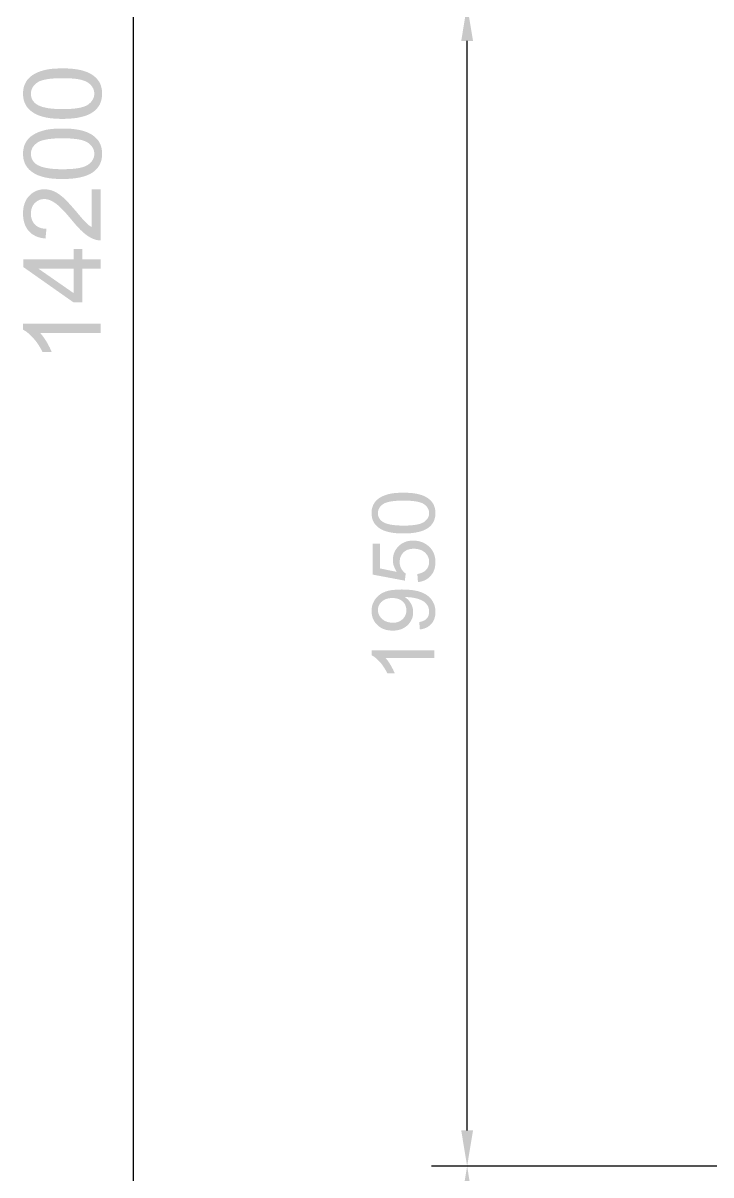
# Model space of a CAD drawing. Header units: millimetres. Extents: x -1336 to 24201, y -1370 to 16142.
# Drawn here: x -1336 to -181, y 5485 to 7420 of the extents above; entities that cross this region are included whole.
import ezdxf

# ---------------------------------------------------------------- set-up
doc = ezdxf.new("R2010")
doc.units = ezdxf.units.MM
doc.layers.add('A-DIMS-MM', color=7, linetype='Continuous', lineweight=13)

msp = doc.modelspace()

# ---------------------------------------------------------------- hatches: boundary and pattern name
at = {"layer": 'A-DIMS-MM'}
h = msp.add_hatch(color=7, dxfattribs=at)
h.paths.add_polyline_path([(-1205, 6915.2), (-1205, 6899.2), (-1306.7, 6899.2), (-1305.3, 6897.7), (-1304, 6896.1), (-1302.6, 6894.4), (-1301.2, 6892.5), (-1299.8, 6890.6), (-1298.5, 6888.5), (-1297.1, 6886.4), (-1295.7, 6884.1), (-1294.4, 6881.8), (-1293.1, 6879.5), (-1292, 6877.3), (-1290.9, 6875.2), (-1289.9, 6873.1), (-1289, 6871.1), (-1288.2, 6869.2), (-1287.5, 6867.3), (-1302.9, 6867.3), (-1304.5, 6870.6), (-1306.2, 6873.8), (-1308, 6876.8), (-1309.9, 6879.8), (-1311.8, 6882.7), (-1313.8, 6885.5), (-1316, 6888.1), (-1318.2, 6890.7), (-1319.3, 6891.9), (-1320.4, 6893.1), (-1321.5, 6894.2), (-1322.6, 6895.3), (-1323.7, 6896.4), (-1324.8, 6897.4), (-1325.9, 6898.3), (-1327, 6899.2), (-1328.1, 6900.1), (-1329.1, 6900.9), (-1330.2, 6901.7), (-1331.3, 6902.4), (-1332.4, 6903.1), (-1333.4, 6903.7), (-1334.5, 6904.3), (-1335.5, 6904.9), (-1335.5, 6915.2), (-1205, 6915.2)])
h.paths.add_polyline_path([(-1205, 7007.2), (-1236.1, 7007.2), (-1236.1, 6950.8), (-1250.8, 6950.8), (-1335, 7010.1), (-1335, 7023.2), (-1250.8, 7023.2), (-1250.8, 7040.7), (-1236.1, 7040.7), (-1236.1, 7023.2), (-1205, 7023.2), (-1205, 7007.2)])
h.paths.add_polyline_path([(-1250.8, 7007.2), (-1309.4, 7007.2), (-1250.8, 6966.5), (-1250.8, 7007.2)])
h.paths.add_polyline_path([(-1220.3, 7140.9), (-1205, 7140.9), (-1205, 7055), (-1206.4, 7055), (-1207.9, 7055), (-1209.3, 7055.2), (-1210.7, 7055.4), (-1212, 7055.6), (-1213.4, 7056), (-1214.7, 7056.4), (-1216.1, 7056.9), (-1218.3, 7057.7), (-1220.5, 7058.7), (-1222.6, 7059.9), (-1224.8, 7061.1), (-1227, 7062.5), (-1229.1, 7064), (-1231.2, 7065.6), (-1233.4, 7067.4), (-1234.5, 7068.3), (-1235.5, 7069.3), (-1236.7, 7070.3), (-1237.8, 7071.4), (-1239, 7072.5), (-1240.1, 7073.7), (-1241.3, 7074.9), (-1242.6, 7076.2), (-1243.8, 7077.5), (-1245.1, 7078.9), (-1246.3, 7080.3), (-1247.6, 7081.8), (-1249, 7083.4), (-1250.3, 7084.9), (-1251.7, 7086.6), (-1253.1, 7088.3), (-1255.2, 7090.8), (-1257.3, 7093.3), (-1259.3, 7095.7), (-1261.3, 7098), (-1263.2, 7100.2), (-1265.1, 7102.2), (-1266.9, 7104.2), (-1268.6, 7106), (-1270.3, 7107.7), (-1272, 7109.4), (-1273.5, 7110.9), (-1275.1, 7112.3), (-1276.5, 7113.6), (-1277.9, 7114.8), (-1279.3, 7115.9), (-1280.6, 7116.9), (-1281.9, 7117.8), (-1283.1, 7118.6), (-1284.4, 7119.4), (-1285.6, 7120.2), (-1286.8, 7120.8), (-1288.1, 7121.4), (-1289.3, 7122), (-1290.5, 7122.5), (-1291.7, 7122.9), (-1292.9, 7123.3), (-1294, 7123.6), (-1295.2, 7123.9), (-1296.4, 7124.1), (-1297.5, 7124.2), (-1298.7, 7124.3), (-1299.8, 7124.3), (-1301, 7124.3), (-1302.1, 7124.2), (-1303.2, 7124.1), (-1304.4, 7123.9), (-1305.4, 7123.7), (-1306.5, 7123.4), (-1307.5, 7123), (-1308.5, 7122.6), (-1309.5, 7122.2), (-1310.5, 7121.7), (-1311.4, 7121.1), (-1312.4, 7120.5), (-1313.3, 7119.9), (-1314.1, 7119.1), (-1315, 7118.4), (-1315.8, 7117.6), (-1316.6, 7116.7), (-1317.3, 7115.8), (-1318, 7114.9), (-1318.7, 7113.9), (-1319.2, 7112.9), (-1319.8, 7111.9), (-1320.3, 7110.8), (-1320.7, 7109.7), (-1321.1, 7108.6), (-1321.4, 7107.5), (-1321.7, 7106.3), (-1321.9, 7105.1), (-1322.1, 7103.8), (-1322.2, 7102.5), (-1322.3, 7101.2), (-1322.3, 7099.9), (-1322.3, 7098.4), (-1322.2, 7097.1), (-1322.1, 7095.7), (-1321.9, 7094.4), (-1321.6, 7093.1), (-1321.3, 7091.9), (-1321, 7090.7), (-1320.6, 7089.5), (-1320.1, 7088.4), (-1319.6, 7087.3), (-1319, 7086.2), (-1318.4, 7085.2), (-1317.8, 7084.2), (-1317, 7083.2), (-1316.2, 7082.3), (-1315.4, 7081.4), (-1314.5, 7080.6), (-1313.6, 7079.8), (-1312.6, 7079.1), (-1311.6, 7078.4), (-1310.6, 7077.8), (-1309.5, 7077.2), (-1308.3, 7076.7), (-1307.2, 7076.2), (-1305.9, 7075.8), (-1304.7, 7075.4), (-1303.4, 7075.1), (-1302, 7074.9), (-1300.7, 7074.7), (-1299.2, 7074.5), (-1297.8, 7074.5), (-1296.2, 7074.4), (-1297.9, 7058), (-1300.2, 7058.3), (-1302.4, 7058.6), (-1304.5, 7059), (-1306.6, 7059.4), (-1308.6, 7060), (-1310.5, 7060.6), (-1312.3, 7061.3), (-1314.1, 7062), (-1315.8, 7062.9), (-1317.5, 7063.8), (-1319, 7064.7), (-1320.6, 7065.8), (-1322, 7066.9), (-1323.4, 7068.1), (-1324.7, 7069.4), (-1325.9, 7070.7), (-1327.1, 7072.1), (-1328.2, 7073.6), (-1329.2, 7075.1), (-1330.1, 7076.7), (-1331, 7078.3), (-1331.8, 7080), (-1332.5, 7081.8), (-1333.1, 7083.6), (-1333.7, 7085.4), (-1334.2, 7087.4), (-1334.6, 7089.4), (-1334.9, 7091.4), (-1335.2, 7093.5), (-1335.4, 7095.7), (-1335.5, 7097.9), (-1335.5, 7100.2), (-1335.5, 7102.5), (-1335.4, 7104.8), (-1335.2, 7107), (-1334.9, 7109.1), (-1334.5, 7111.2), (-1334.1, 7113.2), (-1333.5, 7115.1), (-1332.9, 7117), (-1332.2, 7118.8), (-1331.5, 7120.6), (-1330.6, 7122.3), (-1329.7, 7123.9), (-1328.7, 7125.5), (-1327.6, 7127), (-1326.4, 7128.4), (-1325.2, 7129.8), (-1323.8, 7131.2), (-1322.5, 7132.4), (-1321.1, 7133.5), (-1319.7, 7134.6), (-1318.2, 7135.6), (-1316.7, 7136.5), (-1315.1, 7137.3), (-1313.5, 7138), (-1311.9, 7138.7), (-1310.2, 7139.2), (-1308.5, 7139.7), (-1306.8, 7140.1), (-1305, 7140.4), (-1303.2, 7140.6), (-1301.3, 7140.7), (-1299.4, 7140.7), (-1297.5, 7140.7), (-1295.6, 7140.5), (-1293.6, 7140.3), (-1291.7, 7139.9), (-1289.8, 7139.5), (-1287.9, 7139), (-1286, 7138.3), (-1284.1, 7137.6), (-1282.2, 7136.7), (-1280.3, 7135.7), (-1278.3, 7134.6), (-1276.4, 7133.3), (-1274.4, 7131.9), (-1272.3, 7130.4), (-1270.3, 7128.7), (-1268.2, 7127), (-1267.2, 7126), (-1266, 7125), (-1264.9, 7123.8), (-1263.7, 7122.6), (-1262.4, 7121.4), (-1261.1, 7120), (-1259.7, 7118.6), (-1258.3, 7117.1), (-1256.9, 7115.5), (-1255.4, 7113.9), (-1253.8, 7112.1), (-1252.2, 7110.3), (-1250.6, 7108.5), (-1248.9, 7106.5), (-1247.1, 7104.5), (-1245.3, 7102.3), (-1243.9, 7100.6), (-1242.5, 7098.9), (-1241.1, 7097.3), (-1239.8, 7095.8), (-1238.6, 7094.4), (-1237.4, 7093), (-1236.3, 7091.7), (-1235.2, 7090.6), (-1234.2, 7089.4), (-1233.3, 7088.4), (-1232.4, 7087.5), (-1231.6, 7086.6), (-1230.9, 7085.8), (-1230.2, 7085.1), (-1229.6, 7084.5), (-1229, 7083.9), (-1227.9, 7082.9), (-1226.8, 7082), (-1225.8, 7081), (-1224.7, 7080.2), (-1223.6, 7079.4), (-1222.5, 7078.6), (-1221.4, 7077.9), (-1220.3, 7077.2), (-1220.3, 7140.9)])
h.paths.add_polyline_path([(-1269.1, 7158), (-1272, 7158.1), (-1274.7, 7158.1), (-1277.4, 7158.2), (-1280.1, 7158.3), (-1282.6, 7158.5), (-1285.1, 7158.7), (-1287.6, 7158.9), (-1289.9, 7159.2), (-1292.2, 7159.5), (-1294.4, 7159.9), (-1296.6, 7160.3), (-1298.6, 7160.7), (-1300.6, 7161.2), (-1302.6, 7161.7), (-1304.4, 7162.2), (-1306.2, 7162.8), (-1308, 7163.4), (-1309.6, 7164), (-1311.3, 7164.7), (-1312.9, 7165.4), (-1314.4, 7166.2), (-1315.9, 7167), (-1317.3, 7167.8), (-1318.7, 7168.7), (-1320, 7169.6), (-1321.3, 7170.5), (-1322.5, 7171.5), (-1323.7, 7172.5), (-1324.8, 7173.5), (-1325.9, 7174.6), (-1326.9, 7175.7), (-1327.9, 7176.9), (-1328.8, 7178.1), (-1329.7, 7179.3), (-1330.5, 7180.6), (-1331.2, 7181.9), (-1331.9, 7183.2), (-1332.6, 7184.6), (-1333.1, 7186), (-1333.6, 7187.4), (-1334.1, 7188.9), (-1334.5, 7190.5), (-1334.8, 7192), (-1335.1, 7193.6), (-1335.3, 7195.3), (-1335.4, 7197), (-1335.5, 7198.7), (-1335.5, 7200.4), (-1335.5, 7203), (-1335.3, 7205.5), (-1334.9, 7207.9), (-1334.5, 7210.2), (-1333.9, 7212.5), (-1333.2, 7214.7), (-1332.3, 7216.8), (-1331.3, 7218.8), (-1330.2, 7220.7), (-1329, 7222.6), (-1327.6, 7224.3), (-1326.2, 7226), (-1324.6, 7227.6), (-1322.9, 7229.1), (-1321.1, 7230.5), (-1319.2, 7231.8), (-1317.1, 7233.1), (-1315, 7234.3), (-1312.7, 7235.4), (-1310.4, 7236.4), (-1307.9, 7237.4), (-1305.3, 7238.3), (-1302.6, 7239.1), (-1299.8, 7239.9), (-1298.4, 7240.2), (-1296.9, 7240.6), (-1295.3, 7240.9), (-1293.6, 7241.2), (-1291.9, 7241.4), (-1290.2, 7241.7), (-1288.4, 7241.9), (-1286.5, 7242.1), (-1284.5, 7242.3), (-1282.5, 7242.4), (-1280.4, 7242.5), (-1278.3, 7242.6), (-1276.1, 7242.7), (-1273.8, 7242.8), (-1271.5, 7242.8), (-1269.1, 7242.8), (-1266.3, 7242.8), (-1263.5, 7242.7), (-1260.8, 7242.6), (-1258.2, 7242.5), (-1255.7, 7242.4), (-1253.2, 7242.2), (-1250.8, 7241.9), (-1248.4, 7241.6), (-1246.2, 7241.3), (-1244, 7241), (-1241.8, 7240.6), (-1239.8, 7240.2), (-1237.8, 7239.7), (-1235.8, 7239.2), (-1234, 7238.7), (-1232.2, 7238.1), (-1230.4, 7237.5), (-1228.8, 7236.9), (-1227.1, 7236.2), (-1225.6, 7235.5), (-1224, 7234.7), (-1222.5, 7233.9), (-1221.1, 7233.1), (-1219.7, 7232.3), (-1218.4, 7231.4), (-1217.1, 7230.4), (-1215.9, 7229.5), (-1214.7, 7228.4), (-1213.6, 7227.4), (-1212.5, 7226.3), (-1211.4, 7225.2), (-1210.5, 7224.1), (-1209.5, 7222.9), (-1208.7, 7221.6), (-1207.8, 7220.4), (-1207.1, 7219.1), (-1206.4, 7217.7), (-1205.8, 7216.4), (-1205.2, 7214.9), (-1204.7, 7213.5), (-1204.3, 7212), (-1203.9, 7210.4), (-1203.5, 7208.9), (-1203.3, 7207.3), (-1203.1, 7205.6), (-1202.9, 7203.9), (-1202.8, 7202.2), (-1202.8, 7200.4), (-1202.8, 7198.1), (-1203, 7195.9), (-1203.3, 7193.7), (-1203.6, 7191.5), (-1204.1, 7189.5), (-1204.7, 7187.5), (-1205.4, 7185.5), (-1206.2, 7183.6), (-1207, 7181.8), (-1208, 7180.1), (-1209.2, 7178.4), (-1210.4, 7176.8), (-1211.7, 7175.2), (-1213.1, 7173.7), (-1214.6, 7172.3), (-1216.3, 7170.9), (-1217.3, 7170.1), (-1218.4, 7169.3), (-1219.5, 7168.6), (-1220.6, 7167.9), (-1221.8, 7167.2), (-1223.1, 7166.5), (-1224.3, 7165.9), (-1225.7, 7165.3), (-1227, 7164.7), (-1228.4, 7164.1), (-1229.8, 7163.6), (-1231.3, 7163.1), (-1232.8, 7162.6), (-1234.4, 7162.1), (-1236, 7161.7), (-1237.6, 7161.3), (-1239.3, 7160.9), (-1241, 7160.5), (-1242.7, 7160.2), (-1244.5, 7159.8), (-1246.3, 7159.6), (-1248.2, 7159.3), (-1250.1, 7159.1), (-1252.1, 7158.8), (-1254.1, 7158.7), (-1256.1, 7158.5), (-1258.2, 7158.4), (-1260.3, 7158.2), (-1262.4, 7158.2), (-1264.6, 7158.1), (-1266.8, 7158.1), (-1269.1, 7158)])
h.paths.add_polyline_path([(-1269.1, 7174.4), (-1267.1, 7174.5), (-1265.2, 7174.5), (-1263.3, 7174.5), (-1261.4, 7174.6), (-1259.6, 7174.6), (-1257.9, 7174.7), (-1256.1, 7174.8), (-1254.4, 7174.9), (-1252.8, 7175), (-1251.2, 7175.2), (-1249.6, 7175.3), (-1248.1, 7175.5), (-1246.6, 7175.7), (-1245.2, 7175.9), (-1243.8, 7176.1), (-1242.5, 7176.3), (-1241.1, 7176.6), (-1239.9, 7176.8), (-1238.6, 7177.1), (-1237.5, 7177.4), (-1236.3, 7177.7), (-1235.2, 7178), (-1234.2, 7178.3), (-1233.1, 7178.7), (-1232.2, 7179), (-1231.2, 7179.4), (-1230.3, 7179.8), (-1229.5, 7180.2), (-1228.7, 7180.6), (-1227.9, 7181), (-1227.2, 7181.5), (-1226.5, 7181.9), (-1225.2, 7182.9), (-1224, 7183.9), (-1222.9, 7184.9), (-1221.9, 7185.9), (-1220.9, 7187), (-1220, 7188), (-1219.3, 7189.2), (-1218.6, 7190.3), (-1217.9, 7191.5), (-1217.4, 7192.7), (-1216.9, 7193.9), (-1216.6, 7195.1), (-1216.3, 7196.4), (-1216.1, 7197.7), (-1215.9, 7199.1), (-1215.9, 7200.4), (-1215.9, 7201.8), (-1216.1, 7203.1), (-1216.3, 7204.4), (-1216.6, 7205.7), (-1216.9, 7207), (-1217.4, 7208.2), (-1217.9, 7209.4), (-1218.6, 7210.5), (-1219.3, 7211.7), (-1220.1, 7212.8), (-1220.9, 7213.9), (-1221.9, 7214.9), (-1222.9, 7216), (-1224.1, 7217), (-1225.3, 7218), (-1226.5, 7218.9), (-1227.2, 7219.4), (-1228, 7219.8), (-1228.7, 7220.3), (-1229.5, 7220.7), (-1230.4, 7221.1), (-1231.3, 7221.5), (-1232.2, 7221.8), (-1233.2, 7222.2), (-1234.2, 7222.5), (-1235.3, 7222.9), (-1236.4, 7223.2), (-1237.5, 7223.5), (-1238.7, 7223.8), (-1239.9, 7224), (-1241.2, 7224.3), (-1242.5, 7224.5), (-1243.9, 7224.8), (-1245.3, 7225), (-1246.7, 7225.2), (-1248.2, 7225.4), (-1249.7, 7225.5), (-1251.2, 7225.7), (-1252.8, 7225.8), (-1254.5, 7225.9), (-1256.2, 7226.1), (-1257.9, 7226.1), (-1259.7, 7226.2), (-1261.5, 7226.3), (-1263.3, 7226.3), (-1265.2, 7226.4), (-1267.1, 7226.4), (-1269.1, 7226.4), (-1271.1, 7226.4), (-1273, 7226.4), (-1274.9, 7226.3), (-1276.8, 7226.3), (-1278.6, 7226.2), (-1280.4, 7226.1), (-1282.1, 7226.1), (-1283.8, 7225.9), (-1285.5, 7225.8), (-1287.1, 7225.7), (-1288.6, 7225.5), (-1290.2, 7225.4), (-1291.6, 7225.2), (-1293.1, 7225), (-1294.5, 7224.8), (-1295.8, 7224.5), (-1297.1, 7224.3), (-1298.4, 7224), (-1299.6, 7223.8), (-1300.8, 7223.5), (-1302, 7223.2), (-1303.1, 7222.9), (-1304.1, 7222.5), (-1305.1, 7222.2), (-1306.1, 7221.8), (-1307.1, 7221.5), (-1307.9, 7221.1), (-1308.8, 7220.7), (-1309.6, 7220.3), (-1310.4, 7219.8), (-1311.1, 7219.4), (-1311.8, 7218.9), (-1313, 7218), (-1314.2, 7217), (-1315.4, 7216), (-1316.4, 7214.9), (-1317.3, 7213.9), (-1318.2, 7212.8), (-1319, 7211.7), (-1319.7, 7210.5), (-1320.3, 7209.3), (-1320.8, 7208.1), (-1321.3, 7206.9), (-1321.7, 7205.6), (-1321.9, 7204.3), (-1322.2, 7203), (-1322.3, 7201.6), (-1322.3, 7200.2), (-1322.3, 7198.9), (-1322.2, 7197.6), (-1322, 7196.3), (-1321.7, 7195), (-1321.4, 7193.8), (-1321, 7192.6), (-1320.5, 7191.5), (-1320, 7190.4), (-1319.4, 7189.3), (-1318.7, 7188.2), (-1317.9, 7187.2), (-1317.1, 7186.2), (-1316.2, 7185.3), (-1315.2, 7184.4), (-1314.1, 7183.5), (-1313, 7182.7), (-1312.2, 7182.2), (-1311.4, 7181.7), (-1310.6, 7181.2), (-1309.7, 7180.8), (-1308.8, 7180.3), (-1307.8, 7179.9), (-1306.8, 7179.5), (-1305.8, 7179.1), (-1304.7, 7178.7), (-1303.6, 7178.3), (-1302.5, 7178), (-1301.3, 7177.7), (-1300, 7177.4), (-1298.8, 7177.1), (-1297.4, 7176.8), (-1296.1, 7176.5), (-1294.7, 7176.3), (-1293.3, 7176), (-1291.8, 7175.8), (-1290.3, 7175.6), (-1288.7, 7175.4), (-1287.2, 7175.2), (-1285.5, 7175.1), (-1283.9, 7175), (-1282.2, 7174.8), (-1280.4, 7174.7), (-1278.6, 7174.6), (-1276.8, 7174.6), (-1274.9, 7174.5), (-1273, 7174.5), (-1271.1, 7174.5), (-1269.1, 7174.4)])
h.paths.add_polyline_path([(-1269.1, 7259), (-1272, 7259.1), (-1274.7, 7259.1), (-1277.4, 7259.2), (-1280.1, 7259.3), (-1282.6, 7259.5), (-1285.1, 7259.7), (-1287.6, 7259.9), (-1289.9, 7260.2), (-1292.2, 7260.5), (-1294.4, 7260.9), (-1296.6, 7261.3), (-1298.6, 7261.7), (-1300.6, 7262.2), (-1302.6, 7262.7), (-1304.4, 7263.2), (-1306.2, 7263.8), (-1308, 7264.4), (-1309.6, 7265), (-1311.3, 7265.7), (-1312.9, 7266.4), (-1314.4, 7267.2), (-1315.9, 7268), (-1317.3, 7268.8), (-1318.7, 7269.7), (-1320, 7270.6), (-1321.3, 7271.5), (-1322.5, 7272.5), (-1323.7, 7273.5), (-1324.8, 7274.5), (-1325.9, 7275.6), (-1326.9, 7276.7), (-1327.9, 7277.9), (-1328.8, 7279.1), (-1329.7, 7280.3), (-1330.5, 7281.6), (-1331.2, 7282.9), (-1331.9, 7284.2), (-1332.6, 7285.6), (-1333.1, 7287), (-1333.6, 7288.4), (-1334.1, 7289.9), (-1334.5, 7291.5), (-1334.8, 7293), (-1335.1, 7294.6), (-1335.3, 7296.3), (-1335.4, 7298), (-1335.5, 7299.7), (-1335.5, 7301.4), (-1335.5, 7304), (-1335.3, 7306.5), (-1334.9, 7308.9), (-1334.5, 7311.2), (-1333.9, 7313.5), (-1333.2, 7315.7), (-1332.3, 7317.8), (-1331.3, 7319.8), (-1330.2, 7321.7), (-1329, 7323.6), (-1327.6, 7325.3), (-1326.2, 7327), (-1324.6, 7328.6), (-1322.9, 7330.1), (-1321.1, 7331.5), (-1319.2, 7332.8), (-1317.1, 7334.1), (-1315, 7335.3), (-1312.7, 7336.4), (-1310.4, 7337.4), (-1307.9, 7338.4), (-1305.3, 7339.3), (-1302.6, 7340.1), (-1299.8, 7340.9), (-1298.4, 7341.2), (-1296.9, 7341.6), (-1295.3, 7341.9), (-1293.6, 7342.2), (-1291.9, 7342.4), (-1290.2, 7342.7), (-1288.4, 7342.9), (-1286.5, 7343.1), (-1284.5, 7343.3), (-1282.5, 7343.4), (-1280.4, 7343.5), (-1278.3, 7343.6), (-1276.1, 7343.7), (-1273.8, 7343.8), (-1271.5, 7343.8), (-1269.1, 7343.8), (-1266.3, 7343.8), (-1263.5, 7343.7), (-1260.8, 7343.7), (-1258.2, 7343.5), (-1255.7, 7343.4), (-1253.2, 7343.2), (-1250.8, 7342.9), (-1248.4, 7342.6), (-1246.2, 7342.3), (-1244, 7342), (-1241.8, 7341.6), (-1239.8, 7341.2), (-1237.8, 7340.7), (-1235.8, 7340.2), (-1234, 7339.7), (-1232.2, 7339.1), (-1230.4, 7338.5), (-1228.8, 7337.9), (-1227.1, 7337.2), (-1225.6, 7336.5), (-1224, 7335.7), (-1222.5, 7334.9), (-1221.1, 7334.1), (-1219.7, 7333.3), (-1218.4, 7332.4), (-1217.1, 7331.4), (-1215.9, 7330.5), (-1214.7, 7329.4), (-1213.6, 7328.4), (-1212.5, 7327.3), (-1211.4, 7326.2), (-1210.5, 7325.1), (-1209.5, 7323.9), (-1208.7, 7322.6), (-1207.8, 7321.4), (-1207.1, 7320.1), (-1206.4, 7318.7), (-1205.8, 7317.4), (-1205.2, 7315.9), (-1204.7, 7314.5), (-1204.3, 7313), (-1203.9, 7311.4), (-1203.5, 7309.9), (-1203.3, 7308.3), (-1203.1, 7306.6), (-1202.9, 7304.9), (-1202.8, 7303.2), (-1202.8, 7301.4), (-1202.8, 7299.1), (-1203, 7296.9), (-1203.3, 7294.7), (-1203.6, 7292.5), (-1204.1, 7290.5), (-1204.7, 7288.5), (-1205.4, 7286.5), (-1206.2, 7284.6), (-1207, 7282.8), (-1208, 7281.1), (-1209.2, 7279.4), (-1210.4, 7277.8), (-1211.7, 7276.2), (-1213.1, 7274.7), (-1214.6, 7273.3), (-1216.3, 7271.9), (-1217.3, 7271.1), (-1218.4, 7270.3), (-1219.5, 7269.6), (-1220.6, 7268.9), (-1221.8, 7268.2), (-1223.1, 7267.5), (-1224.3, 7266.9), (-1225.7, 7266.3), (-1227, 7265.7), (-1228.4, 7265.1), (-1229.8, 7264.6), (-1231.3, 7264.1), (-1232.8, 7263.6), (-1234.4, 7263.1), (-1236, 7262.7), (-1237.6, 7262.3), (-1239.3, 7261.9), (-1241, 7261.5), (-1242.7, 7261.2), (-1244.5, 7260.8), (-1246.3, 7260.6), (-1248.2, 7260.3), (-1250.1, 7260.1), (-1252.1, 7259.8), (-1254.1, 7259.7), (-1256.1, 7259.5), (-1258.2, 7259.4), (-1260.3, 7259.2), (-1262.4, 7259.2), (-1264.6, 7259.1), (-1266.8, 7259.1), (-1269.1, 7259)])
h.paths.add_polyline_path([(-1269.1, 7275.4), (-1267.1, 7275.5), (-1265.2, 7275.5), (-1263.3, 7275.5), (-1261.4, 7275.6), (-1259.6, 7275.6), (-1257.9, 7275.7), (-1256.1, 7275.8), (-1254.4, 7275.9), (-1252.8, 7276), (-1251.2, 7276.2), (-1249.6, 7276.3), (-1248.1, 7276.5), (-1246.6, 7276.7), (-1245.2, 7276.9), (-1243.8, 7277.1), (-1242.5, 7277.3), (-1241.1, 7277.6), (-1239.9, 7277.8), (-1238.6, 7278.1), (-1237.5, 7278.4), (-1236.3, 7278.7), (-1235.2, 7279), (-1234.2, 7279.3), (-1233.1, 7279.7), (-1232.2, 7280), (-1231.2, 7280.4), (-1230.3, 7280.8), (-1229.5, 7281.2), (-1228.7, 7281.6), (-1227.9, 7282), (-1227.2, 7282.5), (-1226.5, 7282.9), (-1225.2, 7283.9), (-1224, 7284.9), (-1222.9, 7285.9), (-1221.9, 7286.9), (-1220.9, 7288), (-1220, 7289.1), (-1219.3, 7290.2), (-1218.6, 7291.3), (-1217.9, 7292.5), (-1217.4, 7293.7), (-1216.9, 7294.9), (-1216.6, 7296.2), (-1216.3, 7297.4), (-1216.1, 7298.7), (-1215.9, 7300.1), (-1215.9, 7301.4), (-1215.9, 7302.8), (-1216.1, 7304.1), (-1216.3, 7305.4), (-1216.6, 7306.7), (-1216.9, 7308), (-1217.4, 7309.2), (-1217.9, 7310.4), (-1218.6, 7311.5), (-1219.3, 7312.7), (-1220.1, 7313.8), (-1220.9, 7314.9), (-1221.9, 7316), (-1222.9, 7317), (-1224.1, 7318), (-1225.3, 7319), (-1226.5, 7319.9), (-1227.2, 7320.4), (-1228, 7320.8), (-1228.7, 7321.3), (-1229.5, 7321.7), (-1230.4, 7322.1), (-1231.3, 7322.5), (-1232.2, 7322.8), (-1233.2, 7323.2), (-1234.2, 7323.5), (-1235.3, 7323.9), (-1236.4, 7324.2), (-1237.5, 7324.5), (-1238.7, 7324.8), (-1239.9, 7325), (-1241.2, 7325.3), (-1242.5, 7325.5), (-1243.9, 7325.8), (-1245.3, 7326), (-1246.7, 7326.2), (-1248.2, 7326.4), (-1249.7, 7326.5), (-1251.2, 7326.7), (-1252.8, 7326.8), (-1254.5, 7326.9), (-1256.2, 7327.1), (-1257.9, 7327.1), (-1259.7, 7327.2), (-1261.5, 7327.3), (-1263.3, 7327.3), (-1265.2, 7327.4), (-1267.1, 7327.4), (-1269.1, 7327.4), (-1271.1, 7327.4), (-1273, 7327.4), (-1274.9, 7327.3), (-1276.8, 7327.3), (-1278.6, 7327.2), (-1280.4, 7327.1), (-1282.1, 7327.1), (-1283.8, 7326.9), (-1285.5, 7326.8), (-1287.1, 7326.7), (-1288.6, 7326.5), (-1290.2, 7326.4), (-1291.6, 7326.2), (-1293.1, 7326), (-1294.5, 7325.8), (-1295.8, 7325.5), (-1297.1, 7325.3), (-1298.4, 7325), (-1299.6, 7324.8), (-1300.8, 7324.5), (-1302, 7324.2), (-1303.1, 7323.9), (-1304.1, 7323.5), (-1305.1, 7323.2), (-1306.1, 7322.8), (-1307.1, 7322.5), (-1307.9, 7322.1), (-1308.8, 7321.7), (-1309.6, 7321.3), (-1310.4, 7320.8), (-1311.1, 7320.4), (-1311.8, 7319.9), (-1313, 7319), (-1314.2, 7318), (-1315.4, 7317), (-1316.4, 7315.9), (-1317.3, 7314.9), (-1318.2, 7313.8), (-1319, 7312.7), (-1319.7, 7311.5), (-1320.3, 7310.3), (-1320.8, 7309.1), (-1321.3, 7307.9), (-1321.7, 7306.6), (-1321.9, 7305.3), (-1322.2, 7304), (-1322.3, 7302.6), (-1322.3, 7301.3), (-1322.3, 7299.9), (-1322.2, 7298.6), (-1322, 7297.3), (-1321.7, 7296), (-1321.4, 7294.8), (-1321, 7293.6), (-1320.5, 7292.5), (-1320, 7291.4), (-1319.4, 7290.3), (-1318.7, 7289.2), (-1317.9, 7288.2), (-1317.1, 7287.3), (-1316.2, 7286.3), (-1315.2, 7285.4), (-1314.1, 7284.5), (-1313, 7283.7), (-1312.2, 7283.2), (-1311.4, 7282.7), (-1310.6, 7282.2), (-1309.7, 7281.8), (-1308.8, 7281.3), (-1307.8, 7280.9), (-1306.8, 7280.5), (-1305.8, 7280.1), (-1304.7, 7279.7), (-1303.6, 7279.3), (-1302.5, 7279), (-1301.3, 7278.7), (-1300, 7278.4), (-1298.8, 7278.1), (-1297.4, 7277.8), (-1296.1, 7277.5), (-1294.7, 7277.3), (-1293.3, 7277), (-1291.8, 7276.8), (-1290.3, 7276.6), (-1288.7, 7276.4), (-1287.2, 7276.3), (-1285.5, 7276.1), (-1283.9, 7276), (-1282.2, 7275.8), (-1280.4, 7275.7), (-1278.6, 7275.6), (-1276.8, 7275.6), (-1274.9, 7275.5), (-1273, 7275.5), (-1271.1, 7275.5), (-1269.1, 7275.4)])
h = msp.add_hatch(color=7, dxfattribs=at)
h.paths.add_polyline_path([(-645, 6366.5), (-645, 6353.6), (-727.2, 6353.6), (-726, 6352.4), (-724.9, 6351.1), (-723.8, 6349.7), (-722.7, 6348.2), (-721.6, 6346.6), (-720.5, 6345), (-719.4, 6343.2), (-718.3, 6341.4), (-717.2, 6339.5), (-716.2, 6337.7), (-715.3, 6335.9), (-714.4, 6334.2), (-713.6, 6332.5), (-712.9, 6330.9), (-712.2, 6329.3), (-711.6, 6327.8), (-724.1, 6327.8), (-725.4, 6330.5), (-726.7, 6333.1), (-728.2, 6335.5), (-729.7, 6337.9), (-731.3, 6340.3), (-732.9, 6342.5), (-734.6, 6344.7), (-736.4, 6346.7), (-738.2, 6348.7), (-740, 6350.5), (-741.8, 6352.1), (-743.5, 6353.6), (-745.3, 6355), (-747, 6356.2), (-748.7, 6357.3), (-750.4, 6358.2), (-750.4, 6366.5), (-645, 6366.5)])
h.paths.add_polyline_path([(-669.3, 6401.4), (-670.4, 6413.8), (-669.4, 6414), (-668.3, 6414.3), (-667.3, 6414.5), (-666.4, 6414.8), (-665.4, 6415.1), (-664.5, 6415.4), (-663.7, 6415.8), (-662.9, 6416.1), (-662.1, 6416.5), (-661.4, 6416.9), (-660.7, 6417.4), (-660, 6417.8), (-659.4, 6418.3), (-658.8, 6418.8), (-658.3, 6419.3), (-657.7, 6419.8), (-656.8, 6421), (-656, 6422.2), (-655.3, 6423.5), (-654.8, 6424.9), (-654.4, 6426.4), (-654.1, 6427.9), (-653.9, 6429.5), (-653.8, 6431.2), (-653.9, 6432.7), (-654, 6434.1), (-654.2, 6435.5), (-654.5, 6436.8), (-654.9, 6438.1), (-655.3, 6439.3), (-655.9, 6440.5), (-656.5, 6441.7), (-657.2, 6442.8), (-658, 6443.8), (-658.8, 6444.8), (-659.7, 6445.7), (-660.6, 6446.6), (-661.6, 6447.5), (-662.7, 6448.3), (-663.8, 6449), (-665, 6449.7), (-666.3, 6450.4), (-667.7, 6451), (-669.1, 6451.6), (-670.7, 6452.2), (-672.4, 6452.8), (-674.2, 6453.3), (-676.1, 6453.8), (-678, 6454.3), (-680, 6454.6), (-681.9, 6455), (-683.9, 6455.2), (-685.9, 6455.5), (-687.8, 6455.6), (-689.8, 6455.7), (-691.8, 6455.7), (-692.3, 6455.7), (-692.9, 6455.7), (-693.6, 6455.7), (-694.4, 6455.7), (-692.9, 6454.7), (-691.5, 6453.6), (-690.1, 6452.4), (-688.8, 6451.1), (-687.6, 6449.7), (-686.5, 6448.3), (-685.4, 6446.7), (-684.4, 6445.1), (-683.5, 6443.4), (-682.8, 6441.7), (-682.1, 6439.9), (-681.6, 6438.1), (-681.1, 6436.3), (-680.8, 6434.4), (-680.7, 6432.5), (-680.6, 6430.6), (-680.6, 6429), (-680.7, 6427.4), (-680.9, 6425.8), (-681.2, 6424.3), (-681.5, 6422.8), (-681.9, 6421.4), (-682.4, 6420), (-683, 6418.6), (-683.6, 6417.2), (-684.3, 6415.9), (-685.1, 6414.6), (-685.9, 6413.3), (-686.8, 6412.1), (-687.8, 6410.9), (-688.9, 6409.7), (-690.1, 6408.5), (-691.3, 6407.4), (-692.5, 6406.4), (-693.8, 6405.5), (-695.2, 6404.6), (-696.5, 6403.8), (-698, 6403), (-699.5, 6402.4), (-701, 6401.8), (-702.6, 6401.2), (-704.2, 6400.8), (-705.9, 6400.4), (-707.6, 6400.1), (-709.4, 6399.8), (-711.2, 6399.6), (-713.1, 6399.5), (-715, 6399.5), (-716.9, 6399.5), (-718.9, 6399.7), (-720.7, 6399.8), (-722.6, 6400.1), (-724.4, 6400.4), (-726.1, 6400.8), (-727.8, 6401.3), (-729.4, 6401.9), (-731, 6402.5), (-732.5, 6403.2), (-734, 6404), (-735.4, 6404.8), (-736.8, 6405.7), (-738.2, 6406.7), (-739.4, 6407.8), (-740.7, 6408.9), (-741.9, 6410.1), (-743, 6411.4), (-744, 6412.6), (-745, 6413.9), (-745.8, 6415.3), (-746.6, 6416.7), (-747.3, 6418.1), (-748, 6419.5), (-748.6, 6421), (-749.1, 6422.6), (-749.5, 6424.1), (-749.8, 6425.7), (-750.1, 6427.4), (-750.3, 6429.1), (-750.4, 6430.8), (-750.4, 6432.5), (-750.4, 6433.8), (-750.3, 6435.1), (-750.2, 6436.3), (-750.1, 6437.5), (-749.9, 6438.8), (-749.7, 6440), (-749.4, 6441.2), (-749.1, 6442.3), (-748.7, 6443.5), (-748.3, 6444.6), (-747.8, 6445.8), (-747.3, 6446.9), (-746.8, 6448), (-746.2, 6449.1), (-745.6, 6450.2), (-744.9, 6451.3), (-744.2, 6452.3), (-743.5, 6453.3), (-742.7, 6454.3), (-741.9, 6455.2), (-741, 6456.2), (-740.1, 6457), (-739.2, 6457.9), (-738.2, 6458.7), (-737.2, 6459.5), (-736.2, 6460.3), (-735.1, 6461), (-734, 6461.7), (-732.9, 6462.4), (-731.7, 6463), (-730.5, 6463.6), (-729.2, 6464.1), (-727.9, 6464.7), (-726.5, 6465.2), (-725, 6465.6), (-723.5, 6466.1), (-721.9, 6466.5), (-720.3, 6466.8), (-718.5, 6467.2), (-716.7, 6467.5), (-714.8, 6467.7), (-712.9, 6467.9), (-710.8, 6468.1), (-708.7, 6468.3), (-706.6, 6468.4), (-704.3, 6468.5), (-702, 6468.5), (-699.6, 6468.6), (-697.2, 6468.5), (-694.7, 6468.5), (-692.4, 6468.4), (-690.1, 6468.3), (-687.9, 6468.1), (-685.7, 6467.9), (-683.6, 6467.7), (-681.6, 6467.5), (-679.6, 6467.2), (-677.7, 6466.8), (-675.9, 6466.5), (-674.1, 6466.1), (-672.4, 6465.7), (-670.7, 6465.2), (-669.1, 6464.7), (-667.6, 6464.2), (-666.1, 6463.6), (-664.7, 6463), (-663.3, 6462.4), (-662, 6461.7), (-660.7, 6461), (-659.5, 6460.3), (-658.3, 6459.5), (-657.1, 6458.8), (-656, 6457.9), (-654.9, 6457.1), (-653.9, 6456.2), (-652.9, 6455.2), (-652, 6454.3), (-651.1, 6453.3), (-650.2, 6452.2), (-649.4, 6451.2), (-648.7, 6450.1), (-648, 6449), (-647.3, 6447.8), (-646.7, 6446.7), (-646.2, 6445.5), (-645.6, 6444.3), (-645.2, 6443.1), (-644.8, 6441.8), (-644.4, 6440.5), (-644.1, 6439.2), (-643.8, 6437.9), (-643.6, 6436.6), (-643.4, 6435.2), (-643.3, 6433.8), (-643.2, 6432.4), (-643.2, 6431), (-643.2, 6429.4), (-643.3, 6427.9), (-643.4, 6426.5), (-643.6, 6425.1), (-643.9, 6423.7), (-644.2, 6422.3), (-644.5, 6421), (-644.9, 6419.8), (-645.4, 6418.5), (-645.9, 6417.3), (-646.4, 6416.1), (-647.1, 6415), (-647.7, 6413.9), (-648.4, 6412.8), (-649.2, 6411.8), (-650, 6410.8), (-650.9, 6409.9), (-651.8, 6409), (-652.8, 6408.1), (-653.8, 6407.3), (-654.9, 6406.6), (-656, 6405.8), (-657.1, 6405.2), (-658.3, 6404.6), (-659.5, 6404), (-660.8, 6403.5), (-662.1, 6403), (-663.4, 6402.6), (-664.8, 6402.3), (-666.3, 6401.9), (-667.8, 6401.7), (-669.3, 6401.4)])
h.paths.add_polyline_path([(-715.6, 6454.2), (-717, 6454.2), (-718.3, 6454.1), (-719.6, 6454), (-720.9, 6453.9), (-722.1, 6453.7), (-723.3, 6453.4), (-724.5, 6453.1), (-725.6, 6452.8), (-726.7, 6452.4), (-727.7, 6451.9), (-728.7, 6451.4), (-729.7, 6450.9), (-730.6, 6450.3), (-731.5, 6449.7), (-732.4, 6449), (-733.2, 6448.3), (-734, 6447.6), (-734.8, 6446.8), (-735.5, 6446), (-736.1, 6445.2), (-736.7, 6444.4), (-737.2, 6443.6), (-737.7, 6442.7), (-738.1, 6441.8), (-738.5, 6440.9), (-738.8, 6440), (-739.1, 6439.1), (-739.4, 6438.1), (-739.5, 6437.1), (-739.7, 6436.1), (-739.7, 6435.1), (-739.8, 6434.1), (-739.7, 6433), (-739.6, 6432), (-739.5, 6431), (-739.3, 6429.9), (-739.1, 6428.9), (-738.8, 6428), (-738.4, 6427), (-738, 6426.1), (-737.5, 6425.1), (-737, 6424.2), (-736.4, 6423.3), (-735.8, 6422.5), (-735.1, 6421.6), (-734.4, 6420.8), (-733.6, 6419.9), (-732.7, 6419.1), (-731.8, 6418.4), (-730.9, 6417.6), (-730, 6417), (-729, 6416.3), (-727.9, 6415.8), (-726.9, 6415.2), (-725.8, 6414.8), (-724.7, 6414.4), (-723.5, 6414), (-722.3, 6413.7), (-721.1, 6413.4), (-719.9, 6413.2), (-718.6, 6413), (-717.3, 6412.9), (-715.9, 6412.8), (-714.5, 6412.8), (-713.3, 6412.8), (-712.1, 6412.9), (-710.9, 6413), (-709.8, 6413.1), (-708.6, 6413.4), (-707.6, 6413.6), (-706.5, 6413.9), (-705.5, 6414.3), (-704.5, 6414.7), (-703.5, 6415.1), (-702.5, 6415.6), (-701.6, 6416.2), (-700.7, 6416.8), (-699.9, 6417.4), (-699.1, 6418.1), (-698.3, 6418.8), (-697.5, 6419.6), (-696.8, 6420.4), (-696.1, 6421.2), (-695.5, 6422), (-694.9, 6422.9), (-694.4, 6423.7), (-694, 6424.6), (-693.6, 6425.6), (-693.2, 6426.5), (-692.9, 6427.5), (-692.6, 6428.5), (-692.4, 6429.5), (-692.2, 6430.5), (-692.1, 6431.6), (-692, 6432.6), (-692, 6433.7), (-692, 6434.9), (-692.1, 6435.9), (-692.2, 6437), (-692.4, 6438), (-692.6, 6439), (-692.9, 6440), (-693.2, 6441), (-693.6, 6441.9), (-694, 6442.8), (-694.4, 6443.7), (-694.9, 6444.5), (-695.5, 6445.4), (-696.1, 6446.2), (-696.8, 6447), (-697.5, 6447.7), (-698.3, 6448.5), (-699.1, 6449.2), (-699.9, 6449.8), (-700.8, 6450.4), (-701.7, 6451), (-702.6, 6451.5), (-703.6, 6452), (-704.7, 6452.4), (-705.7, 6452.8), (-706.8, 6453.1), (-708, 6453.4), (-709.2, 6453.7), (-710.4, 6453.9), (-711.6, 6454), (-712.9, 6454.1), (-714.3, 6454.2), (-715.6, 6454.2)])
h.paths.add_polyline_path([(-672.5, 6481.1), (-673.6, 6494.6), (-672.4, 6494.8), (-671.3, 6495.1), (-670.1, 6495.3), (-669, 6495.6), (-668, 6496), (-666.9, 6496.3), (-665.9, 6496.7), (-665, 6497.1), (-664.1, 6497.6), (-663.2, 6498.1), (-662.4, 6498.6), (-661.6, 6499.1), (-660.8, 6499.7), (-660.1, 6500.3), (-659.4, 6500.9), (-658.8, 6501.6), (-658.2, 6502.3), (-657.6, 6503), (-657.1, 6503.7), (-656.6, 6504.5), (-656.2, 6505.3), (-655.8, 6506), (-655.4, 6506.8), (-655.1, 6507.7), (-654.8, 6508.5), (-654.5, 6509.3), (-654.3, 6510.2), (-654.1, 6511.1), (-654, 6512), (-653.9, 6512.9), (-653.8, 6513.9), (-653.8, 6514.8), (-653.8, 6516), (-653.9, 6517.1), (-654.1, 6518.2), (-654.2, 6519.3), (-654.5, 6520.4), (-654.8, 6521.4), (-655.2, 6522.4), (-655.6, 6523.4), (-656, 6524.4), (-656.6, 6525.3), (-657.1, 6526.3), (-657.8, 6527.2), (-658.4, 6528.1), (-659.2, 6528.9), (-660, 6529.8), (-660.8, 6530.6), (-661.7, 6531.4), (-662.7, 6532.1), (-663.6, 6532.8), (-664.6, 6533.4), (-665.7, 6534), (-666.7, 6534.5), (-667.8, 6535), (-669, 6535.4), (-670.2, 6535.8), (-671.4, 6536.1), (-672.6, 6536.4), (-673.9, 6536.6), (-675.3, 6536.8), (-676.6, 6536.9), (-678, 6537), (-679.5, 6537), (-680.8, 6537), (-682.1, 6536.9), (-683.4, 6536.8), (-684.7, 6536.6), (-685.9, 6536.4), (-687.1, 6536.2), (-688.2, 6535.8), (-689.3, 6535.5), (-690.4, 6535.1), (-691.4, 6534.6), (-692.4, 6534.1), (-693.4, 6533.5), (-694.3, 6532.9), (-695.2, 6532.3), (-696, 6531.6), (-696.9, 6530.8), (-697.6, 6530), (-698.3, 6529.2), (-699, 6528.4), (-699.6, 6527.5), (-700.2, 6526.6), (-700.7, 6525.6), (-701.2, 6524.7), (-701.6, 6523.7), (-702, 6522.6), (-702.3, 6521.6), (-702.6, 6520.5), (-702.8, 6519.4), (-703, 6518.2), (-703.1, 6517.1), (-703.2, 6515.8), (-703.2, 6514.6), (-703.2, 6513.1), (-703.1, 6511.6), (-702.8, 6510.1), (-702.5, 6508.7), (-702.1, 6507.3), (-701.6, 6505.9), (-701.1, 6504.6), (-700.4, 6503.4), (-699.7, 6502.1), (-698.9, 6501), (-698, 6499.9), (-697.2, 6498.9), (-696.2, 6497.9), (-695.2, 6497.1), (-694.2, 6496.2), (-693.1, 6495.5), (-694.6, 6483.4), (-748.6, 6493.6), (-748.6, 6545.8), (-736.2, 6545.8), (-736.2, 6503.9), (-708, 6498.2), (-708.8, 6499.4), (-709.6, 6500.6), (-710.3, 6501.8), (-710.9, 6503), (-711.5, 6504.2), (-712, 6505.4), (-712.5, 6506.7), (-713, 6507.9), (-713.4, 6509.1), (-713.7, 6510.4), (-714, 6511.6), (-714.2, 6512.9), (-714.4, 6514.2), (-714.5, 6515.5), (-714.6, 6516.8), (-714.6, 6518), (-714.6, 6519.7), (-714.5, 6521.4), (-714.3, 6523.1), (-714, 6524.7), (-713.7, 6526.2), (-713.3, 6527.8), (-712.8, 6529.3), (-712.2, 6530.7), (-711.6, 6532.2), (-710.9, 6533.6), (-710.1, 6534.9), (-709.3, 6536.3), (-708.3, 6537.6), (-707.3, 6538.8), (-706.2, 6540.1), (-705.1, 6541.3), (-703.9, 6542.4), (-702.6, 6543.5), (-701.3, 6544.5), (-700, 6545.4), (-698.6, 6546.2), (-697.2, 6547), (-695.7, 6547.7), (-694.2, 6548.3), (-692.7, 6548.9), (-691.1, 6549.4), (-689.4, 6549.8), (-687.7, 6550.1), (-686, 6550.4), (-684.3, 6550.6), (-682.4, 6550.7), (-680.6, 6550.7), (-678.8, 6550.7), (-677.1, 6550.6), (-675.4, 6550.4), (-673.7, 6550.2), (-672.1, 6549.9), (-670.5, 6549.5), (-668.9, 6549.1), (-667.3, 6548.6), (-665.8, 6548.1), (-664.3, 6547.5), (-662.8, 6546.8), (-661.4, 6546), (-660, 6545.2), (-658.6, 6544.3), (-657.3, 6543.4), (-656, 6542.4), (-654.4, 6541.1), (-653, 6539.8), (-651.6, 6538.4), (-650.4, 6536.9), (-649.2, 6535.4), (-648.2, 6533.8), (-647.2, 6532.1), (-646.4, 6530.5), (-645.6, 6528.7), (-645, 6526.9), (-644.5, 6525), (-644, 6523.1), (-643.7, 6521.1), (-643.4, 6519.1), (-643.3, 6517), (-643.2, 6514.8), (-643.2, 6513.1), (-643.3, 6511.3), (-643.5, 6509.6), (-643.7, 6508), (-644, 6506.4), (-644.3, 6504.8), (-644.7, 6503.3), (-645.2, 6501.8), (-645.7, 6500.4), (-646.3, 6499), (-647, 6497.6), (-647.7, 6496.3), (-648.5, 6495), (-649.4, 6493.8), (-650.3, 6492.6), (-651.2, 6491.4), (-652.3, 6490.3), (-653.3, 6489.3), (-654.4, 6488.3), (-655.6, 6487.4), (-656.8, 6486.5), (-658, 6485.7), (-659.3, 6485), (-660.6, 6484.3), (-661.9, 6483.7), (-663.3, 6483.1), (-664.7, 6482.7), (-666.2, 6482.2), (-667.7, 6481.8), (-669.3, 6481.5), (-670.9, 6481.3), (-672.5, 6481.1)])
h.paths.add_polyline_path([(-696.8, 6562.7), (-699.1, 6562.7), (-701.3, 6562.7), (-703.5, 6562.8), (-705.6, 6562.9), (-707.7, 6563), (-709.7, 6563.2), (-711.7, 6563.4), (-713.6, 6563.6), (-715.4, 6563.9), (-717.2, 6564.2), (-719, 6564.5), (-720.6, 6564.8), (-722.2, 6565.2), (-723.8, 6565.6), (-725.3, 6566), (-726.8, 6566.5), (-728.2, 6567), (-729.5, 6567.5), (-730.8, 6568.1), (-732.1, 6568.6), (-733.3, 6569.3), (-734.5, 6569.9), (-735.7, 6570.6), (-736.8, 6571.3), (-737.9, 6572), (-738.9, 6572.7), (-739.9, 6573.5), (-740.9, 6574.3), (-741.8, 6575.2), (-742.6, 6576.1), (-743.5, 6577), (-744.3, 6577.9), (-745, 6578.8), (-745.7, 6579.8), (-746.4, 6580.9), (-747, 6581.9), (-747.5, 6583), (-748, 6584.1), (-748.5, 6585.2), (-748.9, 6586.4), (-749.3, 6587.6), (-749.6, 6588.9), (-749.8, 6590.1), (-750, 6591.4), (-750.2, 6592.7), (-750.3, 6594.1), (-750.4, 6595.5), (-750.4, 6596.9), (-750.4, 6599), (-750.2, 6601), (-750, 6602.9), (-749.6, 6604.8), (-749.1, 6606.7), (-748.5, 6608.4), (-747.8, 6610.1), (-747, 6611.7), (-746.1, 6613.3), (-745.1, 6614.8), (-744.1, 6616.2), (-742.9, 6617.5), (-741.6, 6618.8), (-740.2, 6620), (-738.8, 6621.2), (-737.2, 6622.3), (-735.6, 6623.3), (-733.8, 6624.2), (-732, 6625.1), (-730.1, 6626), (-728.1, 6626.8), (-726, 6627.5), (-723.9, 6628.2), (-721.6, 6628.8), (-720.4, 6629.1), (-719.2, 6629.3), (-717.9, 6629.6), (-716.6, 6629.8), (-715.2, 6630), (-713.8, 6630.2), (-712.3, 6630.4), (-710.8, 6630.5), (-709.2, 6630.7), (-707.6, 6630.8), (-705.9, 6630.9), (-704.2, 6631), (-702.4, 6631.1), (-700.6, 6631.1), (-698.7, 6631.1), (-696.8, 6631.1), (-694.5, 6631.1), (-692.3, 6631.1), (-690.1, 6631), (-688, 6630.9), (-685.9, 6630.8), (-683.9, 6630.6), (-682, 6630.4), (-680.1, 6630.2), (-678.2, 6629.9), (-676.5, 6629.7), (-674.7, 6629.3), (-673.1, 6629), (-671.5, 6628.6), (-669.9, 6628.2), (-668.4, 6627.8), (-667, 6627.3), (-665.6, 6626.9), (-664.2, 6626.3), (-662.9, 6625.8), (-661.6, 6625.2), (-660.4, 6624.6), (-659.2, 6624), (-658, 6623.3), (-656.9, 6622.6), (-655.8, 6621.9), (-654.8, 6621.1), (-653.8, 6620.3), (-652.8, 6619.5), (-651.9, 6618.7), (-651, 6617.8), (-650.2, 6616.9), (-649.4, 6616), (-648.7, 6615), (-648, 6614), (-647.3, 6613), (-646.7, 6612), (-646.1, 6610.9), (-645.6, 6609.8), (-645.2, 6608.6), (-644.8, 6607.4), (-644.4, 6606.2), (-644.1, 6605), (-643.8, 6603.7), (-643.6, 6602.4), (-643.4, 6601.1), (-643.3, 6599.7), (-643.2, 6598.3), (-643.2, 6596.9), (-643.3, 6595), (-643.4, 6593.2), (-643.6, 6591.4), (-643.9, 6589.7), (-644.3, 6588), (-644.7, 6586.4), (-645.3, 6584.9), (-645.9, 6583.3), (-646.7, 6581.9), (-647.5, 6580.5), (-648.4, 6579.1), (-649.3, 6577.8), (-650.4, 6576.5), (-651.5, 6575.3), (-652.8, 6574.2), (-654.1, 6573.1), (-655.8, 6571.8), (-657.6, 6570.6), (-659.6, 6569.5), (-661.7, 6568.5), (-663.9, 6567.6), (-666.2, 6566.7), (-668.7, 6566), (-671.3, 6565.3), (-674.1, 6564.7), (-676.9, 6564.1), (-679.9, 6563.7), (-683, 6563.3), (-686.3, 6563), (-689.6, 6562.8), (-693.2, 6562.7), (-696.8, 6562.7)])
h.paths.add_polyline_path([(-696.8, 6575.9), (-693.6, 6575.9), (-690.6, 6576), (-687.7, 6576.1), (-684.9, 6576.3), (-682.3, 6576.5), (-679.8, 6576.8), (-677.5, 6577.1), (-675.3, 6577.4), (-673.2, 6577.8), (-671.2, 6578.3), (-669.4, 6578.8), (-667.7, 6579.3), (-666.2, 6579.9), (-664.8, 6580.6), (-663.5, 6581.2), (-662.4, 6582), (-661.3, 6582.7), (-660.4, 6583.5), (-659.5, 6584.3), (-658.6, 6585.2), (-657.9, 6586), (-657.2, 6586.9), (-656.5, 6587.8), (-655.9, 6588.7), (-655.4, 6589.7), (-655, 6590.6), (-654.6, 6591.6), (-654.3, 6592.6), (-654.1, 6593.7), (-653.9, 6594.7), (-653.8, 6595.8), (-653.8, 6596.9), (-653.8, 6598), (-653.9, 6599.1), (-654.1, 6600.1), (-654.3, 6601.2), (-654.6, 6602.2), (-655, 6603.2), (-655.5, 6604.1), (-656, 6605.1), (-656.5, 6606), (-657.2, 6606.9), (-657.9, 6607.8), (-658.6, 6608.6), (-659.5, 6609.5), (-660.4, 6610.3), (-661.4, 6611.1), (-662.4, 6611.8), (-663.5, 6612.6), (-664.8, 6613.3), (-666.2, 6613.9), (-667.8, 6614.5), (-669.5, 6615), (-671.3, 6615.5), (-673.2, 6616), (-675.3, 6616.4), (-677.5, 6616.7), (-679.9, 6617), (-682.3, 6617.3), (-685, 6617.5), (-687.7, 6617.7), (-690.6, 6617.8), (-693.6, 6617.9), (-696.8, 6617.9), (-700, 6617.9), (-703, 6617.8), (-705.9, 6617.7), (-708.7, 6617.5), (-711.3, 6617.3), (-713.8, 6617), (-716.1, 6616.7), (-718.4, 6616.4), (-720.4, 6616), (-722.4, 6615.5), (-724.2, 6615), (-725.9, 6614.5), (-727.4, 6613.9), (-728.8, 6613.3), (-730.1, 6612.6), (-731.2, 6611.8), (-732.3, 6611.1), (-733.2, 6610.3), (-734.1, 6609.5), (-735, 6608.6), (-735.7, 6607.8), (-736.4, 6606.9), (-737.1, 6606), (-737.6, 6605), (-738.1, 6604.1), (-738.6, 6603.1), (-738.9, 6602.1), (-739.2, 6601.1), (-739.5, 6600), (-739.6, 6599), (-739.7, 6597.9), (-739.8, 6596.8), (-739.7, 6595.7), (-739.6, 6594.6), (-739.5, 6593.6), (-739.3, 6592.5), (-739, 6591.6), (-738.7, 6590.6), (-738.3, 6589.7), (-737.9, 6588.8), (-737.4, 6587.9), (-736.8, 6587.1), (-736.2, 6586.2), (-735.5, 6585.5), (-734.8, 6584.7), (-734, 6584), (-733.1, 6583.3), (-732.2, 6582.6), (-731, 6581.8), (-729.6, 6581), (-728.1, 6580.3), (-726.4, 6579.7), (-724.7, 6579.1), (-722.8, 6578.5), (-720.7, 6578), (-718.6, 6577.6), (-716.3, 6577.2), (-713.9, 6576.9), (-711.4, 6576.6), (-708.7, 6576.3), (-705.9, 6576.2), (-703, 6576), (-700, 6575.9), (-696.8, 6575.9)])

# ---------------------------------------------------------------- linework, layer by layer
at = {"color": 7}
for p, q in [((-1150, 60), (-1150, 14140)), ((-590, 5560), (-590, 7390)), ((-55, 5500), (-650, 5500)), ((-55, 5500), (-650, 5500))]:
    msp.add_line(p, q, dxfattribs=at)
at = {"color": 0, "linetype": 'ByBlock'}
for points in [[(-599.9, 7390), (-590, 7450), (-580.1, 7390)], [(-580.1, 5560), (-590, 5500), (-599.9, 5560)], [(-599.9, 5440), (-590, 5500), (-580.1, 5440)]]:
    msp.add_solid(points, dxfattribs=at)
at = {"layer": 'Defpoints'}
msp.add_point((-590, 5500), dxfattribs=at)

doc.saveas('drawing.dxf')
